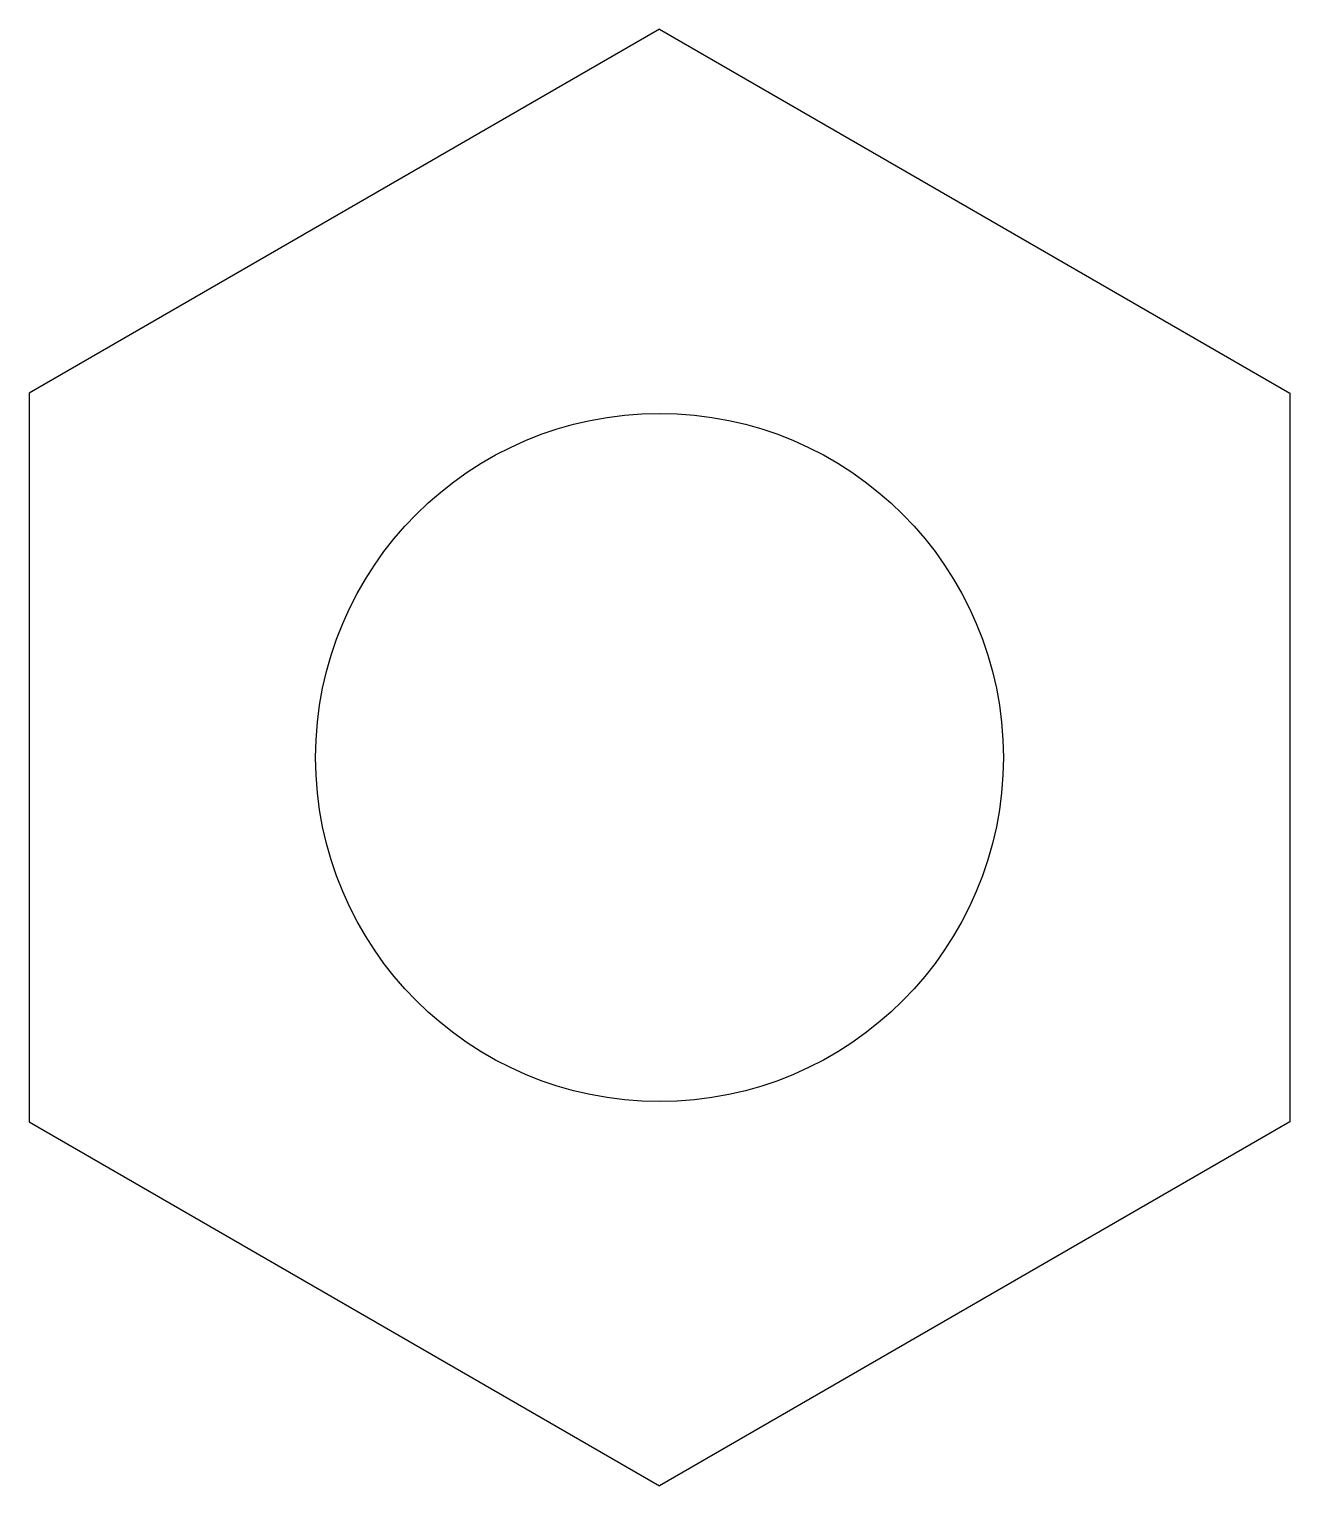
# Model space of a CAD drawing. Header units: millimetres. Extents: x -2.75 to 2.75, y -3.18 to 3.18.
import ezdxf

# ---------------------------------------------------------------- set-up
doc = ezdxf.new("R2010")
doc.units = ezdxf.units.MM
doc.layers.get('0').update_dxf_attribs({"linetype": 'CONTINUOUS', "lineweight": 25, "true_color": 0x000000})

msp = doc.modelspace()

# ---------------------------------------------------------------- linework, layer by layer
for p, q in [((0, 3.175426), (-2.75, 1.587713)), ((0, 3.175426), (2.75, 1.587713)), ((-2.75, 1.587713), (-2.75, -1.587713)), ((2.75, 1.587713), (2.75, -1.587713)), ((-2.75, -1.587713), (0, -3.175426)), ((2.75, -1.587713), (0, -3.175426))]:
    msp.add_line(p, q)
msp.add_circle((0, 0), 1.5)

doc.saveas('drawing.dxf')
